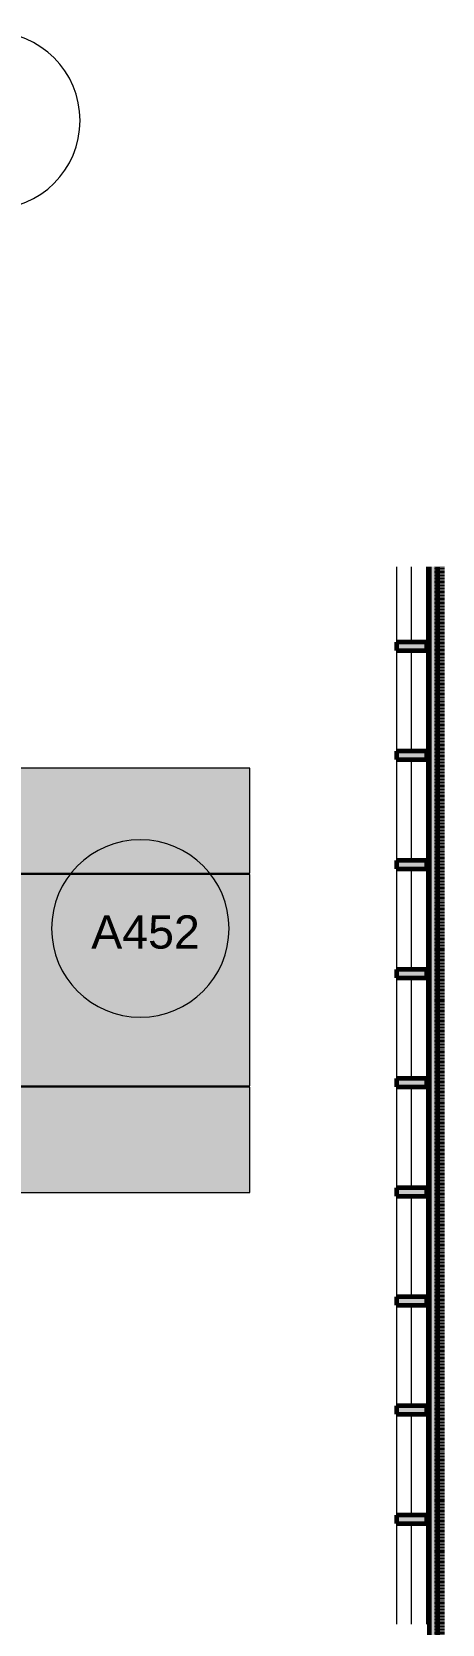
# Model space of a CAD drawing. Header units: inches. Extents: x -4105 to -1989, y 9836 to 11159.
# Drawn here: x -3474 to -3400, y 10871.1 to 11158.3 of the extents above; entities that cross this region are included whole.
import ezdxf

# ---------------------------------------------------------------- set-up
doc = ezdxf.new("R2010")
doc.units = ezdxf.units.IN
doc.header["$MEASUREMENT"] = 0
doc.linetypes.add('Dash 1_16_', pattern=[0.125, 0.0625, -0.0625])
for name, color, linetype, lineweight in [('0-1', 7, 'Continuous', 5), ('0-2', 7, 'Continuous', 9), ('0-4', 165, 'Continuous', 5), ('A-FLOR', 192, 'Continuous', 18), ('A-FLOR-2', 192, 'Continuous', 5), ('A-GLAZ-CWMG-1', 247, 'Continuous', 9), ('A-GLAZ-CWMG-2', 250, 'Continuous', 60), ('A-GLAZ-CWMG-3', 251, 'Continuous', 9), ('A-GLAZ-CWMG-4', 7, 'Continuous', 9), ('A-WALL-2', 250, 'Continuous', 60), ('A-WALL-7', 151, 'Continuous', 9), ('C-PROP-LINE-2', 91, 'Dash 1_16_', 60), ('G-ANNO-SYMB', 111, 'Continuous', 9), ('S-GRID-IDEN-1', 147, 'Continuous', 9)]:
    doc.layers.add(name, color=color, linetype=linetype, lineweight=lineweight)
doc.styles.add('Arial_1', font='arial.ttf', dxfattribs={"height": 6})

# ---------------------------------------------------------------- blocks, each defined once
blk = doc.blocks.new('Rectangular Mullion - Stud - Base_Head-1769174-ENLARGED FLOOR PLAN - 3RD FLOOR PLAN - WEST')
at = {"layer": 'A-GLAZ-CWMG-3'}
h = blk.add_hatch(dxfattribs=at)
h.set_pattern_fill('FP_14', color=256, style=0, pattern_type=2)
h.set_pattern_definition([(90, (-3405.549, 11058.067), (-8, 5e-16), [])])
h.paths.add_polyline_path([(-3402.8, 11048.23), (-3402.8, 11061.83), (-3408.3, 11061.83), (-3408.3, 11048.23)], flags=0)
at = {"layer": 'A-GLAZ-CWMG-4'}
for p, q in [((-3408.3, 11061.83), (-3408.3, 11048.23)), ((-3402.8, 11048.23), (-3402.8, 11061.83))]:
    blk.add_line(p, q, dxfattribs=at)
blk = doc.blocks.new('Rectangular Mullion - Stud - Base_Head-V57-ENLARGED FLOOR PLAN - 3RD FLOOR PLAN - WEST')
at = {"layer": 'A-GLAZ-CWMG-3'}
h = blk.add_hatch(dxfattribs=at)
h.set_pattern_fill('FP_15', color=256, style=0, pattern_type=2)
h.set_pattern_definition([(90, (-3405.549, 11038.384), (-8, 5e-16), [])])
h.paths.add_polyline_path([(-3402.8, 11028.54), (-3402.8, 11046.73), (-3408.3, 11046.73), (-3408.3, 11028.54)], flags=0)
at = {"layer": 'A-GLAZ-CWMG-4'}
for p, q in [((-3408.3, 11046.73), (-3408.3, 11028.54)), ((-3402.8, 11028.54), (-3402.8, 11046.73))]:
    blk.add_line(p, q, dxfattribs=at)
blk = doc.blocks.new('Rectangular Mullion - Stud - Vertical-2194370-ENLARGED FLOOR PLAN - 3RD FLOOR PLAN - WEST')
at = {"layer": 'A-GLAZ-CWMG-1'}
blk.add_hatch(color=256, dxfattribs=at).paths.add_polyline_path([(1.5, -2.75), (0, -2.75), (0, 2.75), (1.5, 2.75)], flags=0)
at = {"layer": 'A-GLAZ-CWMG-2'}
for p, q in [((0, 2.75), (1.5, 2.75)), ((0, -2.75), (0, 2.75)), ((1.5, 2.75), (1.5, -2.75)), ((1.5, -2.75), (0, -2.75))]:
    blk.add_line(p, q, dxfattribs=at)
blk = doc.blocks.new('Grid - Grid Head - Circle-50561-ENLARGED FLOOR PLAN - 3RD FLOOR PLAN - WEST')
at = {"layer": 'S-GRID-IDEN-1'}
for start, end in [(360, 180), (180, 360)]:
    blk.add_arc((0, 0), 0.25, start, end, dxfattribs=at)
blk = doc.blocks.new('CTR - 1st Phase - Shell_rvt-1-ENLARGED FLOOR PLAN - 3RD FLOOR PLAN - WEST')
at = {"layer": 'A-WALL-7'}
blk.add_hatch(color=256, dxfattribs=at).paths.add_polyline_path([(-3402.37, 10851.45), (-3400.8, 10851.45), (-3400.8, 11061.83), (-3402.37, 11061.83), (-3402.37, 10854.13)], flags=0)
at = {"layer": 'A-WALL-2'}
for p, q in [((-3402.37, 11061.83), (-3402.37, 10851.45)), ((-3400.8, 10851.45), (-3400.8, 11061.83))]:
    blk.add_line(p, q, dxfattribs=at)
at = {"layer": '0-2'}
for name, p in [('Rectangular Mullion - Stud - Base_Head-1769174-ENLARGED FLOOR PLAN - 3RD FLOOR PLAN - WEST', (0, 0)), ('Rectangular Mullion - Stud - Base_Head-V57-ENLARGED FLOOR PLAN - 3RD FLOOR PLAN - WEST', (0, 0)), ('Rectangular Mullion - Stud - Base_Head-V57-ENLARGED FLOOR PLAN - 3RD FLOOR PLAN - WEST', (0, -19.68)), ('Rectangular Mullion - Stud - Base_Head-V57-ENLARGED FLOOR PLAN - 3RD FLOOR PLAN - WEST', (0, -39.37)), ('Rectangular Mullion - Stud - Base_Head-V57-ENLARGED FLOOR PLAN - 3RD FLOOR PLAN - WEST', (0, -59.05)), ('Rectangular Mullion - Stud - Base_Head-V57-ENLARGED FLOOR PLAN - 3RD FLOOR PLAN - WEST', (0, -78.73)), ('Rectangular Mullion - Stud - Base_Head-V57-ENLARGED FLOOR PLAN - 3RD FLOOR PLAN - WEST', (0, -98.42)), ('Rectangular Mullion - Stud - Base_Head-V57-ENLARGED FLOOR PLAN - 3RD FLOOR PLAN - WEST', (0, -118.1)), ('Rectangular Mullion - Stud - Base_Head-V57-ENLARGED FLOOR PLAN - 3RD FLOOR PLAN - WEST', (0, -137.79)), ('Rectangular Mullion - Stud - Base_Head-V57-ENLARGED FLOOR PLAN - 3RD FLOOR PLAN - WEST', (0, -157.47))]:
    blk.add_blockref(name, p, dxfattribs=at)
at = {"layer": '0-2', "extrusion": (0, 0, -1), "rotation": 269.9999999999911}
for p in [(3405.55, 11048.23), (3405.55, 11028.54), (3405.55, 11008.86), (3405.55, 10989.17), (3405.55, 10969.49), (3405.55, 10949.81), (3405.55, 10930.12), (3405.55, 10910.44), (3405.55, 10890.76)]:
    blk.add_blockref('Rectangular Mullion - Stud - Vertical-2194370-ENLARGED FLOOR PLAN - 3RD FLOOR PLAN - WEST', p, dxfattribs=at)
at = {"layer": '0-4', "xscale": 63.99999999999997, "yscale": 63.99999999999997, "zscale": 63.99999999999997}
blk.add_blockref('Grid - Grid Head - Circle-50561-ENLARGED FLOOR PLAN - 3RD FLOOR PLAN - WEST', (-3481.32, 11142.32), dxfattribs=at)
blk = doc.blocks.new('Family - ___-1870007-ENLARGED FLOOR PLAN - 3RD FLOOR PLAN - WEST')
at = {"layer": 'C-PROP-LINE-2'}
blk.add_line((-3400.05, 11061.83), (-3400.05, 10851.39), dxfattribs=at)
blk = doc.blocks.new('Family - ___-1870574-ENLARGED FLOOR PLAN - 3RD FLOOR PLAN - WEST')
at = {"layer": 'C-PROP-LINE-2'}
blk.add_line((-3401.05, 11061.83), (-3401.05, 10821.49), dxfattribs=at)
blk = doc.blocks.new('Elevation - Filled Arrow-152140-ENLARGED FLOOR PLAN - 3RD FLOOR PLAN - WEST')
at = {"layer": 'G-ANNO-SYMB'}
for start, end in [(360, 180), (180, 360)]:
    blk.add_arc((0, 0), 0.25, start, end, dxfattribs=at)

msp = doc.modelspace()

# ---------------------------------------------------------------- hatches: boundary and pattern name
at = {"layer": 'A-FLOR-2'}
h = msp.add_hatch(color=256, dxfattribs=at)
h.paths.add_polyline_path([(-3458.47, 10948.97), (-3434.72, 10948.97), (-3434.72, 10967.92), (-3477.97, 10967.92), (-3477.97, 10948.97), (-3469.36, 10948.97)], flags=0)
h.paths.add_polyline_path([(-3489.01, 10968.17), (-3434.72, 10968.17), (-3434.72, 11006.32), (-3498.33, 11006.32), (-3498.33, 10968.17)], flags=0)
h.paths.add_polyline_path([(-3492.98, 11006.57), (-3434.72, 11006.57), (-3434.72, 11025.52), (-3498.33, 11025.52), (-3498.33, 11006.57)], flags=0)

# ---------------------------------------------------------------- linework, layer by layer
at = {"layer": 'A-FLOR'}
for p, q in [((-3434.72, 11025.52), (-3498.33, 11025.52)), ((-3434.72, 11006.57), (-3434.72, 11025.52)), ((-3498.33, 11006.57), (-3434.72, 11006.57)), ((-3434.72, 11006.32), (-3498.33, 11006.32)), ((-3434.72, 10968.17), (-3434.72, 11006.32)), ((-3498.33, 10968.17), (-3434.72, 10968.17)), ((-3434.72, 10967.92), (-3477.97, 10967.92)), ((-3434.72, 10948.97), (-3434.72, 10967.92)), ((-3477.97, 10948.97), (-3434.72, 10948.97))]:
    msp.add_line(p, q, dxfattribs=at)

# ---------------------------------------------------------------- block references
at = {"layer": '0-1'}
msp.add_blockref('CTR - 1st Phase - Shell_rvt-1-ENLARGED FLOOR PLAN - 3RD FLOOR PLAN - WEST', (0, 0), dxfattribs=at)
at = {"layer": 'C-PROP-LINE-2'}
for name in ['Family - ___-1870007-ENLARGED FLOOR PLAN - 3RD FLOOR PLAN - WEST', 'Family - ___-1870574-ENLARGED FLOOR PLAN - 3RD FLOOR PLAN - WEST']:
    msp.add_blockref(name, (0, 0), dxfattribs=at)
at = {"layer": 'G-ANNO-SYMB', "xscale": 63.99999999999997, "yscale": 63.99999999999997, "zscale": 63.99999999999997}
msp.add_blockref('Elevation - Filled Arrow-152140-ENLARGED FLOOR PLAN - 3RD FLOOR PLAN - WEST', (-3454.46, 10996.57), dxfattribs=at)

# ---------------------------------------------------------------- texts
at = {"layer": 'G-ANNO-SYMB', "insert": (-3463.31, 10998.94), "char_height": 6, "width": 23.836, "attachment_point": 1, "style": 'Arial_1'}
msp.add_mtext('A452', dxfattribs=at)

doc.saveas('drawing.dxf')
